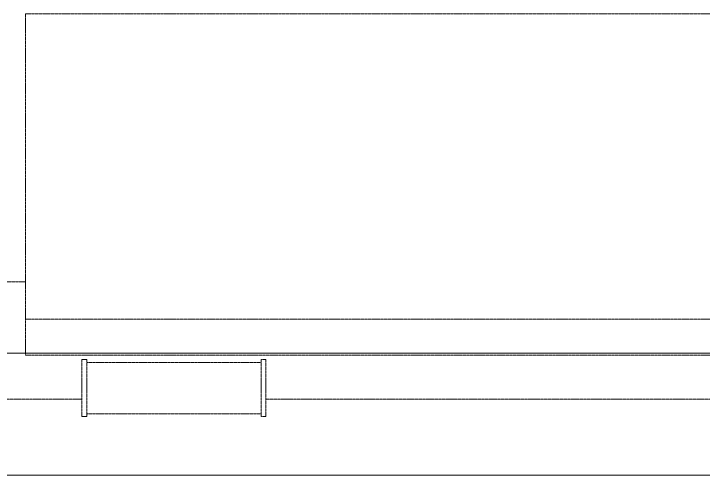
# Model space of a CAD drawing. Header units: millimetres. Extents: x 0 to 420000, y 0 to 297000.
# Drawn here: x 219527 to 225180, y 83450 to 87230 of the extents above; entities that cross this region are included whole.
import ezdxf

# ---------------------------------------------------------------- set-up
doc = ezdxf.new("R2010")
doc.units = ezdxf.units.MM
doc.linetypes.add('CEN', pattern=[62, 60, -1, 0, -1])
doc.linetypes.add('HIDDEN', pattern=[0.375, 0.25, -0.125])
for name, color, linetype, lineweight in [('A-AXIS-LINE', 1, 'CEN', 15), ('A-XXXX-FIN2', 6, 'Continuous', 20), ('A-XXXX-HID', 8, 'HIDDEN', 18)]:
    doc.layers.add(name, color=color, linetype=linetype, lineweight=lineweight)

# ---------------------------------------------------------------- blocks, each defined once
blk = doc.blocks.new('axis(211208)')
at = {"layer": 'A-AXIS-LINE', "ltscale": 1000}
for p, q in [((4631788.1, -381118.7), (4955413.1, -381118.7)), ((4631788.1, -382118.7), (4955413.1, -382118.7))]:
    blk.add_line(p, q, dxfattribs=at)
blk = doc.blocks.new('기준층')
at = {"layer": 'A-XXXX-FIN2'}
blk.add_lwpolyline([(4800823.8, -402118.7), (4759823.8, -402118.7)], dxfattribs=at)
blk = doc.blocks.new('11ton')
at = {"layer": 'A-XXXX-HID', "color": 253, "ltscale": 10}
for p, q in [((8763845.2, 883231.9), (8774735.2, 883231.9)), ((8774735.2, 883231.9), (8774735.2, 880435.9)), ((8774735.2, 881035.9), (8775125.2, 881035.9)), ((8763845.2, 880730.5), (8774735.2, 880730.5)), ((8763845.2, 880435.9), (8774735.2, 880435.9)), ((8772763.7, 880399.9), (8772763.7, 879931.9)), ((8772763.7, 880399.9), (8772802.7, 880399.9)), ((8772802.7, 880399.9), (8772802.7, 879931.9)), ((8772802.7, 880375.9), (8774232.7, 880375.9)), ((8774232.7, 880399.9), (8774232.7, 879931.9)), ((8774232.7, 880399.9), (8774271.7, 880399.9)), ((8774271.7, 880399.9), (8774271.7, 879931.9)), ((8767896, 880075.9), (8772763.7, 880075.9)), ((8774271.7, 880075.9), (8775219.1, 880075.9)), ((8772763.7, 879931.9), (8772802.7, 879931.9)), ((8772802.7, 879955.9), (8774232.7, 879955.9)), ((8774232.7, 879931.9), (8774271.7, 879931.9))]:
    blk.add_line(p, q, dxfattribs=at)

msp = doc.modelspace()

# ---------------------------------------------------------------- block references
at = {"xscale": -1}
msp.add_blockref('11ton', (8994357.7, -796001.9), dxfattribs=at)
msp.add_blockref('기준층', (-4570311.3, 485568.7))
at = {"layer": 'A-AXIS-LINE'}
msp.add_blockref('axis(211208)', (-4581588.1, 465568.7), dxfattribs=at)

doc.saveas('drawing.dxf')
